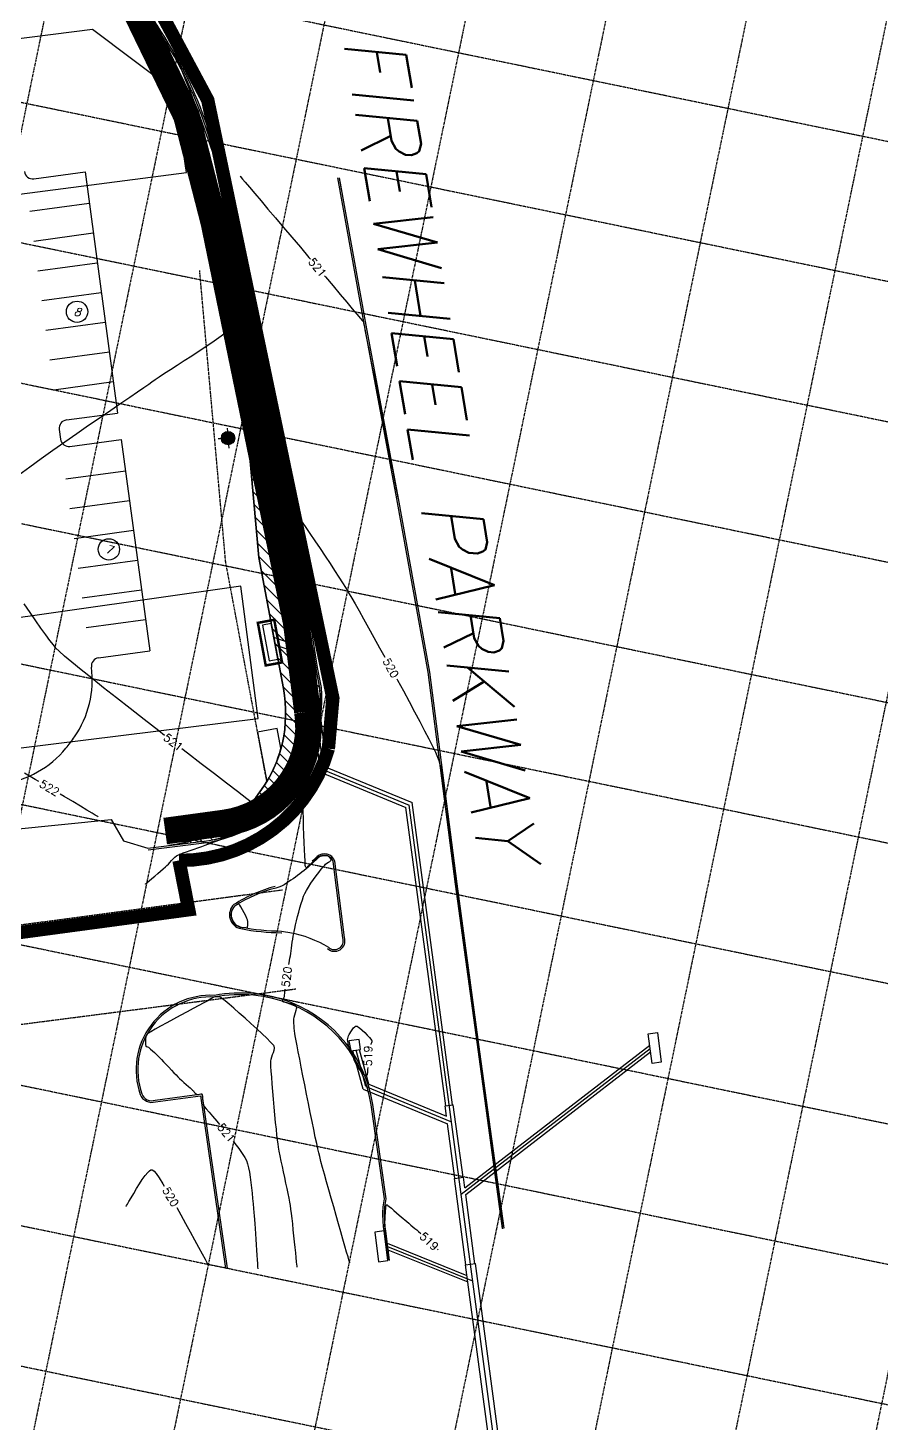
# Model space of a CAD drawing. Header units: inches. Extents: x 3071 to 5995, y 4947 to 7102.
# Drawn here: x 5223.6 to 5479.6, y 6118 to 6536.5 of the extents above; entities that cross this region are included whole.
import ezdxf

# ---------------------------------------------------------------- set-up
doc = ezdxf.new("R2010")
doc.units = ezdxf.units.IN
doc.header["$MEASUREMENT"] = 0
doc.linetypes.add('HIDDEN', pattern=[0.375, 0.25, -0.125])
for name, color, linetype in [('BOC', 4, 'Continuous'), ('EC', 3, 'Continuous'), ('EX-BOC', 41, 'Continuous'), ('EX-GUT', 41, 'Continuous'), ('EX-STORM', 150, 'Continuous'), ('EX-UTIL-STM', 150, 'Continuous'), ('FIRELANE', 5, 'HIDDEN'), ('FUTURE-DEVEL.', 78, 'Continuous'), ('FWPWY-RT-DECEL', 4, 'Continuous'), ('GRID', 254, 'HIDDEN'), ('hatch-ol', 7, 'Continuous'), ('I-P', 3, 'Continuous'), ('LIMITS OF DISTURBANCE', 1, 'HIDDEN'), ('LS-WALKS', 7, 'Continuous'), ('PROP-FH', 7, 'Continuous'), ('PSTM', 3, 'Continuous'), ('PSTM-INLET', 3, 'Continuous'), ('SILT FENCE', 200, 'Continuous'), ('TXDOT-HAT', 253, 'Continuous')]:
    doc.layers.add(name, color=color, linetype=linetype)
doc.styles.add('L100', font='SIMPLEX.shx', dxfattribs={"oblique": 15, "height": 6})
doc.styles.add('L60', font='SIMPLEX.shx', dxfattribs={"height": 2.4})

msp = doc.modelspace()

# ---------------------------------------------------------------- hatches: boundary and pattern name
at = {"layer": 'PROP-FH'}
h = msp.add_hatch(color=7, dxfattribs=at)
edge = h.paths.add_edge_path()
edge.add_arc((5283.665759094797, 6413.417873784781), 2, 0, 360)
at = {"layer": 'TXDOT-HAT', "linetype": 'Continuous'}
h = msp.add_hatch(dxfattribs=at)
h.set_pattern_fill('ANSI31', color=256, scale=20, angle=90, style=0)
h.set_pattern_definition([(135, (-104.5995959710199, 23.34430135752336), (-1.767766952966369, -1.767766952966369), [])])
edge = h.paths.add_edge_path()
edge.add_line((5283.953766938111, 6477.657445662357), (5292.888735718091, 6377.589040101423))
edge.add_line((5292.888735718091, 6377.589040101423), (5300.264608912243, 6338.274965082114))
edge.add_arc((5260.950533892932, 6330.899091887963), 40.00000000000234, -82.9837212298957, 10.625968303808918, ccw=False)
edge.add_line((5265.836587446753, 6291.198632436347), (5277.194613708036, 6292.595433995264))
edge.add_arc((5272.870660571035, 6327.755455810162), 35.42490232527215, 277.0109889699806, 311.2174912640371)
edge.add_arc((5266.9661281957, 6334.495995718785), 44.38583870665119, 311.2174912640374, 365.188943386759)
edge.add_line((5311.170067957722, 6338.510268655246), (5310.042009637595, 6344.528299114085))
edge.add_line((5310.042009637595, 6344.528299114085), (5308.268043927566, 6355.269882442515))
edge.add_line((5308.268043927566, 6355.269882442515), (5302.938561976541, 6383.676506000354))
edge.add_line((5302.938561976541, 6383.676506000354), (5291.682826592291, 6440.193737963308))
edge.add_line((5291.682826592291, 6440.193737963308), (5283.953766938111, 6477.657445662357))

# ---------------------------------------------------------------- linework, layer by layer
at = {"layer": 'BOC', "color": 7}
for p, q in [((5292.888735718091, 6377.589040101423), (5283.953766938111, 6477.657445662357)), ((5300.264608912243, 6338.274965082114), (5292.888735718091, 6377.589040101423))]:
    msp.add_line(p, q, dxfattribs=at)
msp.add_arc((5260.950533892935, 6330.899091887961), 40, 277.0162787701051, 10.62596830379722, dxfattribs=at)
at = {"layer": 'EC', "color": 44, "ltscale": 0.4, "flags": 128}
for points, elevation in [([(5220.922492699903, 6402.38630367945), (5224.181413951848, 6404.78632415665), (5227.610120404596, 6407.26625326702), (5231.150364803243, 6409.790430518375), (5234.743899892882, 6412.323195418527), (5238.332478418608, 6414.828887475288), (5241.857853125516, 6417.271846196472), (5245.261776758702, 6419.616411089893), (5248.486002063257, 6421.826921663362), (5251.472281784279, 6423.867717424692), (5254.162368666861, 6425.703137881698), (5256.498015456098, 6427.297522542191), (5258.420974897085, 6428.615210913985), (5259.872999734916, 6429.620542504891), (5260.795842714687, 6430.277856822725), (5261.764035824643, 6430.959992832416), (5263.058698913823, 6431.826322724931), (5264.632409788472, 6432.853752094592), (5266.437746254829, 6434.019186535722), (5268.427286119138, 6435.299531642643), (5270.553607187638, 6436.67169300968), (5272.769287266572, 6438.112576231154), (5275.026904162181, 6439.599086901389), (5277.27903568071, 6441.108130614708), (5279.478259628397, 6442.616612965433), (5281.577153811485, 6444.101439547887), (5283.528296036216, 6445.539515956395), (5285.284264108832, 6446.907747785277), (5286.797635835574, 6448.183040628857), (5288.020989022683, 6449.342300081459), (5288.75899050963, 6450.170644161421), (5289.15616048114, 6450.726355469847), (5289.340806397132, 6451.062845607954), (5289.407951002973, 6451.220341191018), (5289.454156554511, 6451.361074202226), (5289.525509287715, 6451.701259150357), (5289.581768459285, 6452.352349286989), (5289.567262945357, 6453.466562989856), (5289.416519230816, 6455.2189299633), (5289.133020130632, 6457.324305432183), (5288.73239894844, 6459.732817731074), (5288.230288987876, 6462.394595194539), (5287.642323552572, 6465.259766157148), (5286.984135946164, 6468.278458953468), (5286.271359472288, 6471.400801918066), (5285.519627434576, 6474.576923385509), (5284.744573136665, 6477.756951690366), (5283.961829882189, 6480.891015167206), (5283.187030974782, 6483.929242150594), (5282.435809718078, 6486.821760975099), (5281.723799415715, 6489.518699975289), (5281.066633371324, 6491.970187485731), (5280.479944888541, 6494.126351840994), (5279.979367271002, 6495.937321375644), (5279.580533822339, 6497.353224424249), (5279.299077846189, 6498.324189321378), (5278.965699179719, 6499.392764403942), (5278.519199172008, 6500.741666160531), (5277.974196290548, 6502.330179102919), (5277.345309002828, 6504.11758774288), (5276.647155776342, 6506.063176592183), (5275.894355078577, 6508.126230162605), (5275.101525377026, 6510.266032965917), (5274.283285139179, 6512.441869513893), (5273.454252832527, 6514.613024318304), (5272.62904692456, 6516.738781890925), (5271.822285882769, 6518.778426743525), (5271.048588174646, 6520.691243387882), (5270.322572267681, 6522.436516335764), (5269.658856629363, 6523.973530098949), (5269.072059727186, 6525.261569189205), (5268.576800028638, 6526.259918118307), (5267.998177020178, 6527.268501428224), (5267.17573377191, 6528.582697287185), (5266.1457541268, 6530.154970646355), (5264.94452192781, 6531.9377864569), (5263.608321017903, 6533.883609669983), (5262.173435240044, 6535.944905236772), (5260.676148437195, 6538.074138108428)], 521), ([(5287.346863198346, 6491.941330827743), (5287.420705307813, 6491.854012280078), (5287.619753558616, 6491.618718022118), (5288.041540089035, 6491.120265381498), (5288.819373292868, 6490.20120948192), (5290.106750043056, 6488.680238201849), (5291.703808756831, 6486.793455993658), (5293.567250055417, 6484.591959964836), (5295.653774560043, 6482.126847222873), (5297.920082891932, 6479.44921487526), (5300.322875672314, 6476.610160029486), (5302.818853522411, 6473.66077979304), (5305.364717063452, 6470.652171273412), (5307.917166916663, 6467.635431578093), (5308.370137198251, 6467.099989577081)], 521), ([(5316.967936691874, 6491.523410603029), (5316.976203818042, 6491.480469305658), (5316.997334984736, 6491.370579401393), (5317.03870091886, 6491.155293551329), (5317.106799956209, 6490.800858947422), (5317.20178873601, 6490.306919152894), (5317.29355892733, 6489.830839826433), (5317.366918014991, 6489.452348302453), (5317.451533390098, 6489.020848644253), (5317.545401903023, 6488.545185430454), (5317.630142250565, 6488.116905384995), (5317.687373129523, 6487.827555231822)], 522), ([(5312.576308420938, 6462.127551040922), (5312.868628044496, 6461.781947090338), (5315.181040561572, 6459.04739651288), (5317.326841875722, 6456.509103189691), (5319.262732608171, 6454.218164228258), (5320.945413380148, 6452.225676736071), (5322.331584812877, 6450.582737820622), (5323.377947527583, 6449.340444589399), (5324.041202145496, 6448.549894149892), (5324.278049287839, 6448.26218360959), (5324.324509027027, 6448.109442286008), (5324.348878461599, 6447.938130117273), (5324.372058761387, 6447.774192154153), (5324.406813182211, 6447.59733072028), (5324.447096369141, 6447.393611612715), (5324.485596575867, 6447.19852509235), (5324.55512532309, 6446.843653353753), (5324.744431590593, 6445.877281660853), (5325.04042257767, 6444.366252235076), (5325.430005483608, 6442.377407297844), (5325.9000875077, 6439.977589070585), (5326.437575849238, 6437.233639774722), (5327.029377707509, 6434.212401631679), (5327.662400281806, 6430.980716862885), (5328.323550771419, 6427.605427689761), (5328.999736375639, 6424.153376333734), (5329.677864293757, 6420.691405016229), (5330.344841725064, 6417.28635595867), (5330.987575868849, 6414.005071382482), (5331.592973924405, 6410.914393509091), (5332.14794309102, 6408.081164559919), (5332.639390567987, 6405.572226756394), (5333.054223554595, 6403.454422319941), (5333.379349250137, 6401.794593471985), (5333.601674853902, 6400.659582433947), (5333.70810756518, 6400.116231427258), (5333.852826001965, 6399.377489537541), (5334.023289501454, 6398.507373076402), (5334.202148902772, 6397.594415136924), (5334.372055045038, 6396.727148812191), (5334.515658767376, 6395.994107195287), (5334.615610908909, 6395.483823379295), (5334.654562308759, 6395.284830457298), (5334.673242773752, 6395.186579452396), (5334.689552895873, 6395.100428420509)], 521), ([(5301.872490458962, 6255.507190284911), (5301.965910293939, 6255.987639825587), (5302.109946390637, 6256.731385089774), (5302.246132409574, 6257.457825303223), (5302.368343017997, 6258.155544631309), (5302.468984238229, 6258.8116438363), (5302.573672636932, 6259.57213695768), (5302.683655775765, 6260.409145473945), (5302.800181216386, 6261.294790863592), (5302.924496520457, 6262.201194605123), (5303.057849249637, 6263.10047817703), (5303.201486965584, 6263.964763057814), (5303.356657229959, 6264.766170725972), (5303.502202648508, 6265.443150486326), (5303.699627405287, 6266.337939178363), (5303.942155835582, 6267.405968128745), (5304.223012274674, 6268.602668664143), (5304.535421057848, 6269.883472111222), (5304.872606520385, 6271.203809796647), (5305.227792997572, 6272.519113047087), (5305.594204824688, 6273.784813189206), (5305.965066337019, 6274.956341549671), (5306.333601869849, 6275.989129455149), (5306.69303575846, 6276.838608232307), (5307.170916444154, 6277.736156797524), (5307.799201067513, 6278.761279946862), (5308.533514366215, 6279.864488223066), (5309.329481077939, 6280.996292168891), (5310.142725940364, 6282.107202327082), (5310.928873691169, 6283.147729240389), (5311.643549068032, 6284.068383451562), (5312.242376808634, 6284.81967550335), (5312.680981650651, 6285.352115938501), (5312.914988331762, 6285.616215299766), (5313.297511411392, 6285.914838153609), (5313.76610900627, 6286.210908174357), (5314.17919249952, 6286.455470090109), (5314.395173274263, 6286.599568628971), (5314.496186308651, 6286.725536520254), (5314.58296910708, 6286.873489180773), (5314.612070051902, 6287.008693796339), (5314.468858802171, 6287.222145209129), (5314.159061124856, 6287.581540962639), (5313.830427455076, 6287.929262553391), (5313.630708227955, 6288.107691477902), (5313.495423543899, 6288.139379700427), (5313.338214234125, 6288.139562352772), (5313.187999969222, 6288.130888773022), (5312.95496751542, 6288.124394713021), (5312.494954652069, 6288.102979924868), (5311.919849792167, 6288.053752046759), (5311.341541348706, 6287.963818716888), (5310.871917734682, 6287.820287573448), (5310.479122491508, 6287.545725855874), (5309.898657322865, 6287.038645383754), (5309.217435080836, 6286.399751383365), (5308.522368617506, 6285.729749080983), (5307.900370784959, 6285.129343702887), (5307.513787369687, 6284.766803097953), (5307.317811189479, 6284.597441757182), (5307.242333459804, 6284.545449353786), (5307.223232420555, 6284.540144624656), (5307.193714436075, 6284.549827455124), (5307.133817408581, 6284.596243258386), (5307.045198911042, 6284.71792556744), (5306.938794527976, 6284.933757802656), (5306.844956925528, 6285.196273016809), (5306.818162912078, 6285.585973697937), (5306.769839124693, 6286.58123305336), (5306.704022480175, 6288.073287790816), (5306.624749895322, 6289.953374618043), (5306.536058286933, 6292.112730242781), (5306.441984571806, 6294.442591372768), (5306.346565666739, 6296.834194715743), (5306.253838488536, 6299.178776979445), (5306.16783995399, 6301.36757487161), (5306.092606979903, 6303.291825099978), (5306.032176483074, 6304.842764372289), (5305.9905853803, 6305.91162939628), (5305.971870588382, 6306.38965687969), (5305.95590478652, 6306.78452545191), (5305.939224871146, 6307.199261316841), (5305.922395296637, 6307.620623099348), (5305.905980517371, 6308.035369424294), (5305.890544987723, 6308.430258916542), (5305.860833624292, 6308.800327424691), (5305.804369880537, 6309.333749786303), (5305.738535519025, 6309.980809723233), (5305.680712302321, 6310.691790957335), (5305.648281992992, 6311.416977210465), (5305.658626353603, 6312.106652204478), (5305.729127146721, 6312.71109966123), (5305.904431200019, 6313.25774902789), (5306.23850288933, 6314.019114776764), (5306.691785012643, 6314.949600437139), (5307.224720367949, 6316.003609538308), (5307.797751753235, 6317.135545609561), (5308.371321966491, 6318.299812180184), (5308.905873805707, 6319.450812779469), (5309.36185006887, 6320.542950936704), (5309.699693553971, 6321.530630181182), (5309.921846619424, 6322.390485012013), (5310.149886920909, 6323.43714346912), (5310.378092186637, 6324.630044321439), (5310.600740144821, 6325.928626337908), (5310.812108523673, 6327.292328287466), (5311.006475051406, 6328.680588939051), (5311.178117456231, 6330.052847061597), (5311.321313466362, 6331.368541424046), (5311.43034081001, 6332.587110795334), (5311.499477215387, 6333.667993944399), (5311.523000410706, 6334.570629640179), (5311.494090668044, 6335.48441098308), (5311.415973585902, 6336.455971181266), (5311.297637632036, 6337.470606632939), (5311.1480712742, 6338.513613736305), (5310.97626298015, 6339.570288889568), (5310.791201217644, 6340.625928490933), (5310.601874454435, 6341.665828938603), (5310.417271158282, 6342.675286630782), (5310.246379796939, 6343.639597965677), (5310.098188838161, 6344.544059341491), (5309.927196436981, 6345.631530319448), (5309.721127548489, 6346.90728368445), (5309.494195973342, 6348.290114068779), (5309.260615512197, 6349.698816104723), (5309.034599965707, 6351.052184424561), (5308.830363134532, 6352.269013660579), (5308.662118819325, 6353.268098445057), (5308.544080820743, 6353.96823341028), (5308.490462939442, 6354.288213188532), (5308.451989455549, 6354.530195284014), (5308.41219809169, 6354.784877574124), (5308.372010728108, 6355.039491734166), (5308.332349245048, 6355.281269439442), (5308.273044338922, 6355.613436183959), (5308.128566748291, 6356.416206575139), (5307.912987934577, 6357.612312036795), (5307.640379359208, 6359.124483992742), (5307.324812483605, 6360.8754538668), (5306.98035876919, 6362.787953082778), (5306.621089677389, 6364.784713064496), (5306.261076669625, 6366.788465235768), (5305.91439120732, 6368.721941020411), (5305.5951047519, 6370.507871842237), (5305.317288764786, 6372.068989125066), (5305.095014707403, 6373.328024292709), (5304.942354041174, 6374.207708768985), (5304.776133254377, 6375.202478829284), (5304.605209024613, 6376.256530681162), (5304.430813452618, 6377.352906231391), (5304.25417863912, 6378.474647386742), (5304.076536684854, 6379.604796053985), (5303.899119690551, 6380.726394139893), (5303.723159756943, 6381.822483551235), (5303.549888984763, 6382.876106194783), (5303.380539474743, 6383.870303977306), (5303.186871560463, 6384.843936525062), (5302.924016432006, 6385.996242374153), (5302.618355928463, 6387.263181999843), (5302.296271888932, 6388.580715877402), (5301.984146152506, 6389.884804482093), (5301.708360558278, 6391.111408289182), (5301.495296945345, 6392.196487773935), (5301.371337152799, 6393.076003411616), (5301.354052665312, 6393.588575391248), (5301.397718883121, 6393.840046786196), (5301.456961983983, 6393.936696501871), (5301.496256385248, 6393.962185046827), (5301.529336923232, 6393.962756698991), (5301.633238121041, 6393.902663305614), (5301.878928671408, 6393.666478715905), (5302.361582736055, 6393.098681815242), (5303.187045292845, 6392.02479825903), (5304.224245760002, 6390.601129460571), (5305.43558787961, 6388.886402458395), (5306.783475393749, 6386.939344291026), (5308.230312044502, 6384.818681996989), (5309.738501573953, 6382.583142614812), (5311.270447724184, 6380.291453183021), (5312.788554237276, 6378.00234074014), (5314.255224855313, 6375.774532324698), (5315.632863320376, 6373.66675497522), (5316.883873374548, 6371.737735730231), (5317.970658759912, 6370.04620162826), (5318.85562321855, 6368.65087970783), (5319.501170492545, 6367.610497007468), (5320.025185978531, 6366.727155543373), (5320.797171894656, 6365.393420925146), (5321.790309646916, 6363.656099446288), (5322.977780641308, 6361.5619974003), (5324.332766283825, 6359.157921080684), (5325.828447980462, 6356.490676780938), (5327.438007137216, 6353.607070794566), (5329.134625160083, 6350.553909415066), (5330.706655316763, 6347.712116731848)], 520), ([(5264.655062868281, 6324.217838985996), (5262.886423891543, 6325.588780387664), (5258.55553830365, 6328.956878709198), (5254.30641824776, 6332.274614471196), (5250.212413955737, 6335.487089011871), (5246.346875659447, 6338.539403669431), (5242.783153590754, 6341.376659782086), (5239.594597981525, 6343.943958688048), (5236.854559063622, 6346.186401725525), (5234.636387068913, 6348.049090232727), (5233.013432229262, 6349.477125547866), (5232.059044776533, 6350.415609009151), (5231.266058460425, 6351.372906418118), (5230.226466144611, 6352.721088745761), (5228.974255569182, 6354.414101815129), (5227.543414474231, 6356.405891449281), (5225.967930599853, 6358.650403471265), (5224.28179168614, 6361.101583704138), (5222.518985473187, 6363.713377970951)], 521), ([(5334.294523334092, 6341.181352567603), (5334.478646485301, 6340.845155852818), (5336.255314032567, 6337.581835835821), (5337.98494747592, 6334.382991893202), (5339.640728221357, 6331.295430318462), (5341.195837674873, 6328.3659574051), (5342.623457242463, 6325.64137944662), (5343.896768330122, 6323.16850273652), (5344.988952343846, 6320.994133568302), (5345.873190689629, 6319.165078235467), (5346.522664773468, 6317.728143031516), (5346.910556001358, 6316.73013424995), (5347.225327017428, 6315.575847372976), (5347.554323718029, 6314.032662702238), (5347.894224341778, 6312.152715426837), (5348.241707127295, 6309.98814073587), (5348.593450313196, 6307.591073818438), (5348.946132138098, 6305.013649863639), (5349.296430840619, 6302.308004060571), (5349.64102465938, 6299.526271598336), (5349.976591832996, 6296.720587666033), (5350.299810600085, 6293.943087452759), (5350.607359199266, 6291.245906147614), (5350.895915869155, 6288.681178939697), (5351.162158848371, 6286.301041018109), (5351.402766375533, 6284.157627571946), (5351.614416689257, 6282.303073790311), (5351.793788028162, 6280.789514862299), (5351.937558630863, 6279.669085977012), (5352.095802025543, 6278.52467803795), (5352.300619816427, 6277.05028476597), (5352.545144165104, 6275.294729551037), (5352.822507233164, 6273.306835783116), (5353.125841182199, 6271.135426852172), (5353.448278173795, 6268.829326148171), (5353.782950369545, 6266.437357061079), (5354.122989931038, 6264.00834298086), (5354.461529019864, 6261.591107297481), (5354.791699797611, 6259.234473400908), (5355.106634425871, 6256.987264681103), (5355.399465066231, 6254.898304528034), (5355.663323880285, 6253.016416331666), (5355.89134302962, 6251.390423481964), (5356.076654675827, 6250.069149368894), (5356.212390980494, 6249.101417382421), (5356.363979066658, 6248.023500299289), (5356.547384182018, 6246.723575103718), (5356.756771382066, 6245.242000101607), (5356.986305722301, 6243.619133598851), (5357.230152258219, 6241.89533390135), (5357.482476045314, 6240.110959314997), (5357.737442139082, 6238.306368145692), (5357.98921559502, 6236.521918699332), (5358.231961468624, 6234.797969281812), (5358.459844815387, 6233.174878199031), (5358.667030690808, 6231.693003756886), (5358.847684150383, 6230.392704261274), (5358.995970249604, 6229.314338018092), (5359.132956169109, 6228.301191830624), (5359.313879428712, 6226.949245794609), (5359.532097617673, 6225.309476893961), (5359.780968325238, 6223.43286211259), (5360.053849140668, 6221.370378434409), (5360.344097653214, 6219.173002843332), (5360.64507145213, 6216.89171232327), (5360.950128126671, 6214.577483858136), (5361.25262526609, 6212.281294431843), (5361.545920459643, 6210.054121028302), (5361.823371296581, 6207.946940631426), (5362.078335366161, 6206.010730225127), (5362.304170257636, 6204.296466793319), (5362.49423356026, 6202.855127319913), (5362.641882863287, 6201.737688788821), (5362.789282488932, 6200.624497501701), (5362.978329316085, 6199.197326727494), (5363.201979769017, 6197.509293901053), (5363.453190271995, 6195.613516457222), (5363.724917249288, 6193.563111830854), (5364.010117125167, 6191.411197456792), (5364.301746323899, 6189.210890769888), (5364.592761269752, 6187.015309204988), (5364.876118386997, 6184.87757019694), (5365.144774099903, 6182.850791180594), (5365.391684832736, 6180.988089590796), (5365.609807009768, 6179.342582862396), (5365.792097055265, 6177.967388430242), (5365.931511393499, 6176.91562372918), (5366.021006448736, 6176.240406194062)], 520), ([(5258.877869374302, 6279.649803452775), (5258.949527694111, 6279.711217292763), (5259.122078141757, 6279.858550284872), (5259.447010296483, 6280.135039020312), (5259.984113435116, 6280.591103303261), (5260.780542421616, 6281.267024051688), (5261.661642303117, 6282.01563609273), (5262.569262772823, 6282.788822484252), (5263.445253523938, 6283.538466284121), (5264.231464249667, 6284.216450550205), (5264.869744643213, 6284.77465834037), (5265.301944397781, 6285.164972712482), (5265.76461426178, 6285.637590015325), (5266.226666930215, 6286.161864264664), (5266.693159015407, 6286.703908042407), (5267.169147129674, 6287.229833930461), (5267.659687885333, 6287.705754510735), (5268.169837894706, 6288.097782365137), (5268.618739036659, 6288.334392509707), (5269.307282436549, 6288.629464443879), (5270.187180368015, 6288.970674652115), (5271.2101451047, 6289.345699618893), (5272.327888920248, 6289.742215828682), (5273.492124088301, 6290.147899765951), (5274.654562882501, 6290.55042791517), (5275.76691757649, 6290.937476760811), (5276.780900443912, 6291.296722787345), (5277.64822375841, 6291.615842479241), (5278.534488301967, 6291.945806406333), (5279.456998144204, 6292.280816018386), (5280.404319699966, 6292.621710348456), (5281.365019384102, 6292.969328429602), (5282.327663611455, 6293.32450929488), (5283.280818796871, 6293.688091977348), (5284.213051355197, 6294.060915510063), (5285.112927701275, 6294.443818926081), (5285.969014249956, 6294.837641258462), (5286.820872572655, 6295.27251806795), (5287.841233345503, 6295.83130313037), (5288.96930250392, 6296.474044360923), (5290.144285983334, 6297.160789674808), (5291.305389719173, 6297.851586987227), (5292.39181964686, 6298.506484213381), (5293.342781701824, 6299.085529268469), (5294.097481819488, 6299.548770067692), (5294.59512593528, 6299.856254526251), (5294.774919984624, 6299.968030559347), (5294.803194820954, 6300.016586232072), (5294.847985336574, 6300.196475186003), (5294.93024498378, 6300.533763700031), (5294.975061196878, 6300.733001834513), (5294.965982611795, 6300.827044179568), (5294.944524157122, 6300.916787193431), (5294.555333020296, 6301.215561991709), (5293.441054864956, 6302.067859510144), (5291.675039922968, 6303.418781086942), (5289.330638426197, 6305.213428060315), (5286.481200606509, 6307.396901768472), (5283.200076695767, 6309.914303549625), (5279.560616925837, 6312.710734741982), (5275.636171528586, 6315.731296683755), (5271.500090735875, 6318.921090713153), (5269.805218261251, 6320.231244016303)], 521), ([(5226.935097800671, 6310.373552624041), (5225.786343325617, 6311.048344048495), (5222.648214056393, 6312.88196849443)], 522), ([(5244.730773404306, 6299.852658850958), (5244.634775466418, 6299.906795657097), (5244.381731328609, 6300.052235182859), (5243.855520011827, 6300.359515724338), (5242.896898910044, 6300.924960898486), (5241.321430425312, 6301.859299050492), (5239.373336060172, 6303.016944944937), (5237.102412023116, 6304.366285824526), (5234.558454522638, 6305.875708931969), (5233.298420357016, 6306.621518602168)], 522), ([(5304.401439978075, 6164.760850688855), (5304.390610840847, 6164.860462065269), (5304.36493675329, 6165.102686305367), (5304.316895325695, 6165.567301426286), (5304.236476064761, 6166.358412060238), (5304.112708083078, 6167.58577458231), (5303.967074268054, 6169.029692135318), (5303.803818257191, 6170.638290074281), (5303.627183687994, 6172.359693754208), (5303.441414197969, 6174.142028530112), (5303.250753424622, 6175.933419757008), (5303.059445005454, 6177.681992789909), (5302.871732577974, 6179.335872983827), (5302.691859779686, 6180.843185693778), (5302.524070248092, 6182.152056274773), (5302.372607620701, 6183.210610081826), (5302.198622146389, 6184.237592238661), (5301.967447692477, 6185.462434955252), (5301.689603324128, 6186.849294215989), (5301.375608106513, 6188.362326005261), (5301.035981104797, 6189.965686307459), (5300.681241384147, 6191.623531106969), (5300.32190800973, 6193.300016388184), (5299.968500046713, 6194.959298135492), (5299.631536560261, 6196.56553233328), (5299.321536615543, 6198.08287496594), (5299.049019277725, 6199.47548201786), (5298.824503611975, 6200.707509473432), (5298.658508683458, 6201.743113317042), (5298.518445053169, 6202.825722542929), (5298.349987725389, 6204.306204540408), (5298.159601331252, 6206.111563450965), (5297.953750501892, 6208.168803416086), (5297.738899868445, 6210.404928577258), (5297.521514062044, 6212.746943075967), (5297.308057713826, 6215.121851053699), (5297.104995454922, 6217.456656651941), (5296.918791916468, 6219.678364012177), (5296.755911729598, 6221.713977275896), (5296.622819525448, 6223.490500584583), (5296.52597993515, 6224.934938079724), (5296.471857589841, 6225.974293902805), (5296.466917120652, 6226.535572195313), (5296.576064930112, 6227.157013773581), (5296.782794982581, 6227.816013441481), (5297.036869289704, 6228.492029044963), (5297.288049863128, 6229.16451842997), (5297.486098714497, 6229.81293944245), (5297.572523027539, 6230.300542696693), (5297.578452683537, 6230.641181732762), (5297.548335048559, 6230.853874410412), (5297.521849297656, 6230.95540773362), (5297.495154908562, 6231.017607189567), (5297.382029197491, 6231.190986574935), (5297.072522773349, 6231.565335631125), (5296.425522736192, 6232.254910956361), (5295.297326101231, 6233.373922389041), (5293.888268059838, 6234.714982529816), (5292.277719234303, 6236.209997999104), (5290.545050246916, 6237.790875417319), (5288.769631719964, 6239.389521404879), (5287.030834275743, 6240.9378425822), (5285.408028536538, 6242.367745569697), (5283.98058512464, 6243.611136987787), (5282.827874662341, 6244.599923456889), (5282.029267771929, 6245.266011597418), (5281.664135075694, 6245.541308029788), (5281.313098713623, 6245.674097382946), (5280.913425527731, 6245.771694733046), (5280.494147313122, 6245.829125739792), (5280.084295864893, 6245.841416062885), (5279.712902978144, 6245.803591362029), (5279.336396573522, 6245.675039172846), (5278.909508826482, 6245.448345648821), (5278.458727914336, 6245.168334376449), (5278.010542014397, 6244.879828942223), (5277.591439303976, 6244.627652932637), (5277.159854159504, 6244.397362223796), (5276.230236450445, 6243.905774387753), (5274.893679236541, 6243.199042665882), (5273.241275577528, 6242.32332029956), (5271.364118533145, 6241.324760530159), (5269.353301163133, 6240.249516599053), (5267.299916527229, 6239.143741747618), (5265.295057685171, 6238.053589217229), (5263.4298176967, 6237.025212249258), (5261.795289621556, 6236.104764085083), (5260.482566519475, 6235.338397966076), (5259.582741450197, 6234.772267133611), (5259.18690747346, 6234.452524829064), (5258.995027539648, 6233.940804937227), (5258.896663945823, 6233.26276206894), (5258.870149501482, 6232.526507860865), (5258.893817016122, 6231.840153949652), (5258.934321686283, 6231.399650054257), (5258.970002896987, 6231.168935528882), (5258.99371540702, 6231.075558001778), (5259.005029160332, 6231.049593564449), (5259.031227369124, 6231.014310849147), (5259.105402983829, 6230.954133880916), (5259.256839159469, 6230.882830432911), (5259.493772530526, 6230.803529285933), (5259.76056749329, 6230.687692773678), (5259.99400266093, 6230.502309612154), (5260.430494534605, 6230.130887482963), (5260.996506508302, 6229.636553266929), (5261.618501976008, 6229.082433844877), (5262.222944331711, 6228.531656097632), (5262.736296969401, 6228.047346906018), (5263.126684653271, 6227.650883316567), (5263.679012975967, 6227.067434514448), (5264.351620997469, 6226.345848208629), (5265.102847777765, 6225.53497210808), (5265.89103237684, 6224.683653921772), (5266.674513854676, 6223.840741358673), (5267.411631271258, 6223.055082127754), (5268.06072368657, 6222.375523937984), (5268.580130160598, 6221.850914498333), (5269.132454897604, 6221.325044007467), (5269.769658693634, 6220.739402155149), (5270.44936919261, 6220.127816201391), (5271.129214038455, 6219.524113406211), (5271.766820875091, 6218.962121029617), (5272.319817346443, 6218.475666331624), (5272.745831096429, 6218.098576572245), (5273.002489768977, 6217.864679011494), (5273.263156816023, 6217.584789660803), (5273.534041770707, 6217.261538322176), (5273.806184026002, 6216.9446266669), (5274.070622974883, 6216.683756366268), (5274.318398010322, 6216.528629091569), (5274.679920756723, 6216.520291781476), (5275.110831847254, 6216.625649845973), (5275.517356345319, 6216.718926259849), (5275.805719314321, 6216.674343997887), (5275.929649641518, 6216.434433300611), (5275.998669138925, 6216.025143361877), (5276.033877921722, 6215.539087951441), (5276.056376105085, 6215.068880839058), (5276.087263804195, 6214.707135794485), (5276.128846132331, 6214.339377734873), (5276.165429202456, 6213.948794211334), (5276.222701500791, 6213.567010879002), (5276.326351513563, 6213.225653393013), (5276.555240006259, 6212.921753899644), (5277.120504480776, 6212.240508500781), (5277.965029615205, 6211.240886654194), (5279.031700087638, 6209.981857817649), (5280.263400576167, 6208.52239144892), (5281.081693115027, 6207.544474262749)], 521), ([(5320.18586734119, 6166.002313604105), (5320.156981952812, 6166.10448943475), (5320.083373984618, 6166.363196811922), (5319.935211287366, 6166.880950986193), (5319.672351221316, 6167.796034380463), (5319.249867357164, 6169.263908046395), (5318.737368886278, 6171.043610773206), (5318.150207755713, 6173.083507717677), (5317.503735912526, 6175.331964036592), (5316.813305303774, 6177.737344886731), (5316.09426787651, 6180.24801542488), (5315.361975577795, 6182.81234080782), (5314.631780354679, 6185.378686192333), (5313.919034154223, 6187.895416735204), (5313.239088923482, 6190.310897593211), (5312.607296609513, 6192.573493923142), (5312.039009159369, 6194.631570881775), (5311.549578520109, 6196.433493625894), (5311.154356638789, 6197.927627312282), (5310.868695462464, 6199.062337097723), (5310.600747979014, 6200.227957846458), (5310.256217482401, 6201.808841381962), (5309.846781378797, 6203.744378299862), (5309.384117074378, 6205.973959195785), (5308.879901975317, 6208.436974665357), (5308.34581348779, 6211.072815304203), (5307.793529017971, 6213.820871707951), (5307.234725972035, 6216.620534472228), (5306.681081756156, 6219.411194192662), (5306.144273776509, 6222.132241464878), (5305.635979439268, 6224.723066884502), (5305.167876150608, 6227.123061047162), (5304.751641316704, 6229.271614548485), (5304.398952343729, 6231.108117984095), (5304.12148663786, 6232.571961949622), (5303.930921605269, 6233.602537040691), (5303.838934652132, 6234.139233852929), (5303.741110547192, 6234.83542523935), (5303.641527954138, 6235.592076834082), (5303.54829607291, 6236.375202138845), (5303.46952410345, 6237.150814655357), (5303.4133212457, 6237.884927885339), (5303.3877966996, 6238.543555330508), (5303.401059665091, 6239.092710492585), (5303.503408311666, 6239.722146176844), (5303.692578881575, 6240.435067209586), (5303.915517577861, 6241.159210217963), (5304.119170603562, 6241.822311829118), (5304.232555189747, 6242.260282325487), (5304.270870483556, 6242.510515075494), (5304.267798440064, 6242.631405722059), (5304.256404455382, 6242.676337368359), (5304.229771987198, 6242.735107353484), (5304.152697264429, 6242.849874112778), (5303.987337389615, 6243.014337137493), (5303.701369704928, 6243.217160447425), (5303.297321818182, 6243.439710330402), (5302.91754998311, 6243.621973699734), (5302.561413756196, 6243.732192961461), (5302.017647553528, 6243.849421791258), (5301.392262336758, 6243.973567609764), (5300.791269067535, 6244.104537837622), (5300.39927602062, 6244.214165381312), (5300.192701833486, 6244.299184893234), (5300.109335880343, 6244.357186246018), (5300.086502218335, 6244.386581203955), (5300.067369161058, 6244.43399612238), (5300.05691954421, 6244.546055510377), (5300.098167471213, 6244.749589339315), (5300.224086867249, 6245.065769738951), (5300.419754803298, 6245.487223604649), (5300.559796569481, 6245.878482414464), (5300.616958722803, 6246.258133580336), (5300.705702292652, 6246.978108067192), (5300.817677249132, 6247.942391236189), (5300.838710196635, 6248.126858035713)], 520), ([(5325.563185740323, 6224.65806851092), (5325.537472521835, 6224.03260090978), (5325.466070024175, 6223.080244488527), (5325.385182733221, 6222.515390561061), (5325.307742111801, 6222.240990797584), (5325.247086839187, 6222.14137668838), (5325.213842740685, 6222.119015768703), (5325.159024221996, 6222.106863204011), (5325.030043620109, 6222.122793512841), (5324.794760143474, 6222.236860454395), (5324.421328448432, 6222.528101874379), (5323.897837651608, 6223.053288353312), (5323.362261503939, 6223.676491369254), (5322.86915281764, 6224.310901611912), (5322.473064404921, 6224.869709770996), (5322.174664448896, 6225.399250016268), (5321.857883192276, 6226.089332614683), (5321.543335396051, 6226.857474967225), (5321.251635821204, 6227.621194474872), (5321.003399228724, 6228.298008538605), (5320.819240379597, 6228.805434559406), (5320.719774034811, 6229.060989938254), (5320.560400181844, 6229.355750850164), (5320.38494473587, 6229.656905215914), (5320.295667326932, 6229.804641487932), (5320.246888346392, 6229.86338583171), (5320.200323064798, 6229.922990973185), (5320.145361904045, 6230.118046748981), (5320.015349545649, 6230.60145554877), (5319.848867302691, 6231.248936240494), (5319.684496488254, 6231.936207692089), (5319.560818415418, 6232.538988771495), (5319.516414397263, 6232.93299834665), (5319.563008305568, 6233.327766211743), (5319.667703887852, 6233.745377072172), (5319.814292441134, 6234.152677331218), (5319.986565262436, 6234.516513392159), (5320.180314649459, 6234.854656234623), (5320.494771391333, 6235.360536805912), (5320.8891724679, 6235.933438697832), (5321.322754858999, 6236.472645502195), (5321.670438568796, 6236.812069056336), (5321.917982024571, 6236.979163240006), (5322.071824515254, 6237.036819354449), (5322.144411504161, 6237.047108215475), (5322.203267054971, 6237.042955418434), (5322.352834693194, 6236.994949500972), (5322.64747530609, 6236.833163035455), (5323.145349759689, 6236.476387928256), (5323.880362340955, 6235.860555077159), (5324.66782404739, 6235.129665078086), (5325.429799996125, 6234.362661423793), (5326.088355304286, 6233.638487607041), (5326.488364448312, 6233.143036063803), (5326.68819804256, 6232.846906800872), (5326.764366698602, 6232.69489355638), (5326.783464467399, 6232.634403457199), (5326.797870660039, 6232.544633611789), (5326.79583230745, 6232.355201665573), (5326.727152922421, 6232.049853952022), (5326.545300245459, 6231.613037082027), (5326.505840291316, 6231.538566996166)], 519), ([(5285.195718489041, 6202.495508135969), (5285.69819625305, 6201.859539807503), (5286.898316993419, 6200.28242764437), (5287.920775818428, 6198.858694695664), (5288.70845740617, 6197.647310419151), (5289.204246434736, 6196.707244272604), (5289.542720810616, 6195.736614141902), (5289.843505272475, 6194.552633244656), (5290.109755823756, 6193.196726387318), (5290.344628467895, 6191.710318376341), (5290.551279208334, 6190.134834018176), (5290.732864048511, 6188.511698119275), (5290.892538991866, 6186.88233548609), (5291.033460041839, 6185.288170925072), (5291.158783201869, 6183.770629242675), (5291.271664475396, 6182.371135245348), (5291.37525986586, 6181.131113739546), (5291.4727253767, 6180.091989531718), (5291.572320615378, 6179.038294935775), (5291.678609560661, 6177.761776323058), (5291.789204772937, 6176.314679586173), (5291.9017188126, 6174.74925061772), (5292.013764240037, 6173.117735310308), (5292.12295361564, 6171.472379556538), (5292.226899499799, 6169.865429249013), (5292.323214452907, 6168.349130280337), (5292.40951103535, 6166.975728543116), (5292.483401807523, 6165.797469929952), (5292.542499329813, 6164.866600333447), (5292.584416162614, 6164.235365646209)], 521), ([(5253.059933209107, 6182.913544587114), (5253.117782547151, 6182.998112815886), (5253.255985299933, 6183.214090745269), (5253.515745989346, 6183.645371323412), (5253.94936231952, 6184.393318983753), (5254.608814282359, 6185.547399658448), (5255.36916194488, 6186.868831589412), (5256.19870837803, 6188.276031480658), (5257.065756652757, 6189.687416036199), (5257.938609840005, 6191.021401960049), (5258.785571010723, 6192.19640595622), (5259.574943235856, 6193.130844728726), (5260.143676638817, 6193.650364810788), (5260.522963969543, 6193.879574838917), (5260.749512500684, 6193.94619627481), (5260.854133133154, 6193.951693418794), (5260.929506080322, 6193.936684201949), (5261.112499440254, 6193.835288895171), (5261.463348877653, 6193.513575543983), (5262.061759723316, 6192.792700695902), (5262.994129174648, 6191.475374775529), (5264.098210880154, 6189.76418239026), (5264.546439116953, 6189.030008967725)], 520), ([(5268.312244018322, 6182.600187311609), (5269.521782493972, 6180.451046816035), (5270.952017157894, 6177.873246068148), (5272.341000751012, 6175.342668440109), (5273.653239385827, 6172.932828862711), (5274.853239174845, 6170.717242266743), (5275.905506230567, 6168.769423582999), (5276.774546665499, 6167.162887742265), (5277.424866592144, 6165.971149675337), (5277.820972123005, 6165.267724313004)], 520), ([(5331.990117492007, 6166.783046821203), (5331.98352950462, 6166.836602918777), (5331.967186526845, 6166.969873477712), (5331.93583423812, 6167.226087784848), (5331.884290371221, 6167.647371168626), (5331.810683768594, 6168.247482676905), (5331.73527830943, 6168.858588844581), (5331.667071372444, 6169.40496099892), (5331.604895096783, 6169.888188745247), (5331.504394005242, 6170.659850088476), (5331.379093670374, 6171.619341416391), (5331.242519664735, 6172.666059116779), (5331.108197560876, 6173.699399577426), (5330.989652931355, 6174.618759186118), (5330.900411348722, 6175.323534330642), (5330.853998385534, 6175.713121398784), (5330.811645046343, 6176.128440893437), (5330.77097724813, 6176.565991818937), (5330.738642544257, 6177.003913792872), (5330.721288488082, 6177.420346432831), (5330.724865167462, 6177.800800725114), (5330.742088930544, 6178.348877194279), (5330.767404602327, 6178.971448586475), (5330.795257007809, 6179.575387647845), (5330.820090971986, 6180.067567124536), (5330.83635131986, 6180.354859762692), (5330.860728954097, 6180.679735694657), (5330.891920153314, 6181.019095836839), (5330.927743250596, 6181.342879514294), (5330.94597086795, 6181.666816541878), (5330.968229397386, 6182.178061761229), (5331.013223638176, 6182.736521773442), (5331.078158368098, 6183.123141670011), (5331.150025508184, 6183.330948811038), (5331.211212983506, 6183.413552944139), (5331.24623845093, 6183.434712580842), (5331.278174825028, 6183.438027719544), (5331.375324412917, 6183.406813587628), (5331.596338081084, 6183.274243440749), (5332.00943509704, 6182.962232348124), (5332.668694690632, 6182.408023415411), (5333.425252765789, 6181.740302763941), (5334.213252548416, 6181.032921012826), (5334.966837264417, 6180.359728781175), (5335.620150139699, 6179.794576688101), (5336.151030898261, 6179.351908415279), (5336.718904204651, 6178.880512703301), (5337.312331434272, 6178.388200941181), (5337.919873962519, 6177.882784517934), (5338.530093164791, 6177.372074822576), (5339.131550416487, 6176.863883244123), (5339.712807093004, 6176.366021171589), (5340.262424569741, 6175.886299993989), (5340.823855735831, 6175.382345303675), (5341.45742311109, 6174.803155381393)], 519), ([(5346.508597431756, 6170.10257239054), (5346.747069854554, 6169.880633004332)], 519)]:
    msp.add_lwpolyline(points, dxfattribs=dict(at, elevation=elevation))
at = {"layer": 'EC', "color": 44, "ltscale": 0.4, "elevation": 521, "flags": 128}
msp.add_lwpolyline([(5289.437871797376, 6266.575681856511), (5289.454201853115, 6266.597614326632), (5289.48507749619, 6266.677547280254), (5289.525819857229, 6266.874975281122), (5289.566635800753, 6267.247536517336), (5289.589288127462, 6267.813088412322), (5289.571788086753, 6268.391262650259), (5289.504886240551, 6268.876713706075), (5289.32270077481, 6269.349579344922), (5288.959687970404, 6270.10552027924), (5288.488264870184, 6271.016211727978), (5287.980848517005, 6271.953328910084), (5287.50985595372, 6272.788547044504), (5287.207951284613, 6273.297119984839), (5287.049540381734, 6273.542331649456), (5286.985012491125, 6273.625541385173), (5286.966810368242, 6273.639987046078), (5286.933783247698, 6273.647500195495), (5286.856382500391, 6273.641816800573), (5286.720233559108, 6273.594125018235), (5286.524570686111, 6273.49272594496), (5286.307192308819, 6273.380856250087), (5286.107033843378, 6273.314591052485), (5285.898299164362, 6273.244350764703), (5285.724186245, 6273.146714420794), (5285.576898184993, 6272.976881125974), (5285.343424690356, 6272.656816546705), (5285.080026901934, 6272.256219191653), (5284.842965960568, 6271.844787569486), (5284.688503007103, 6271.492220188869), (5284.594638665954, 6271.082237522905), (5284.548859814953, 6270.62882479815), (5284.550849290649, 6270.172150835742), (5284.600289929591, 6269.752384456817), (5284.697969348736, 6269.366989592559), (5284.862899282527, 6268.880391295132), (5285.078262444085, 6268.365953855229), (5285.327241546539, 6267.897041563545), (5285.593019303012, 6267.547018710771), (5285.943377131338, 6267.29278193727), (5286.401359862986, 6267.06871882217), (5286.883045331539, 6266.88443006432), (5287.304511370574, 6266.749516362564), (5287.581835813674, 6266.673578415753), (5287.910557552706, 6266.627963001157), (5288.262647813467, 6266.616112683965), (5288.573392109743, 6266.609272172111), (5288.886126634469, 6266.565673345791), (5289.211967877363, 6266.523890475923)], close=True, dxfattribs=at)
at = {"layer": 'EX-BOC', "color": 7}
for points in [[(5302.295924442797, 6307.185070033509, 0.1725279390506748), (5311.170067957722, 6338.510268655246), (5310.042009637595, 6344.528299114085), (5308.268043927566, 6355.269882442515), (5302.938561976541, 6383.676506000354), (5291.682826592291, 6440.193737963308), (5281.036328753849, 6491.798629228727, 0.1375465018983578), (5249.884461, 6552.10156, 2.478221152600962)], [(5259.639778, 6290.436517), (5277.194613708036, 6292.595433995264, 0.1311979439166329), (5296.212806276623, 6301.108355806331, 0.9996889394103508)], [(5331.556126958064, 6166.686360023515), (5330.478414648355, 6175.580127485195, -0.02292100750629212), (5330.118694017364, 6180.383205876684, -0.06670314715580435), (5330.627026124344, 6185.239797635661), (5326.614557865543, 6213.412198388468, 0.26367442237751), (5302.615043556427, 6243.516336357843, 0.1438743984068165), (5279.679266183943, 6245.733151895747, 0.5348988091723009), (5257.818723789506, 6216.712763270059, 0.4191984367948613), (5261.769239749944, 6214.852207397213), (5275.821976303185, 6216.72948967656), (5283.356376310966, 6164.388883756914)]]:
    msp.add_lwpolyline(points, format="xyb", dxfattribs=at)
msp.add_lwpolyline([(5317.016878207086, 6491.534963670248), (5325.023704773954, 6447.26232955222), (5334.656062369516, 6395.28559947156), (5344.068308913123, 6343.244745689994), (5352.314791139239, 6279.700434989649), (5359.142959973415, 6229.356617646497), (5366.420369771628, 6176.389856155826)], dxfattribs=at)
at = {"layer": 'EX-BOC', "color": 7, "elevation": 522.84}
msp.add_lwpolyline([(5217.03, 6275.83), (5218.782, 6295.982), (5248.634, 6299.008), (5252.359, 6292.634), (5259.64, 6290.436)], dxfattribs=at)
at = {"layer": 'EX-BOC', "color": 7}
msp.add_lwpolyline([(5299.720988680773, 6265.543479485768, 0.005146342148217654), (5302.179391812258, 6265.092661373524, -0.09594627739307439), (5313.787272067325, 6260.691882591626, 0.7882548331394312), (5318.08818285408, 6263.469066979409), (5315.202213910884, 6286.396949695923, 0.5433639512477529), (5310.725992400893, 6287.520768231552, -0.06019329077288105), (5300.458607048599, 6279.461979535174, -0.07957052893281252), (5297.954976537599, 6278.443333418562, 0.07834531384276583), (5285.758951623664, 6273.111985937448, 0.6089205794532837), (5287.632481537814, 6266.756903963305, 0.04511073628430843)], format="xyb", close=True, dxfattribs=at)
at = {"layer": 'EX-GUT', "color": 7}
for points in [[(5302.703516347535, 6306.895468860873, 0.1726854417033256), (5311.667012782713, 6338.573024628382), (5310.534446534646, 6344.615104240675), (5308.760474227323, 6355.356727516541), (5303.429475028636, 6383.771438142422), (5292.172860926392, 6440.293082318976), (5281.526016074426, 6491.899655601851, 0.1375465018983582), (5250.250234314228, 6552.442455706337, 0.1375465018983582)], [(5259.700808867804, 6289.940255745039), (5277.264946745345, 6292.100316733456, 0.1312565951002124), (5296.527893787625, 6300.720129248235, 0.1312565951002124)], [(5313.459944675675, 6260.306301897733, -0.0002019628340632781), (5313.482059260887, 6260.292690499859, 0.7740884384467273), (5318.577903271905, 6263.582078429685), (5315.692173304934, 6286.508062574536, 0.5496348723577861), (5310.378449648042, 6287.880336930582, -0.009288163785685232), (5308.936987588719, 6286.490164958946, -0.009288163785685232)], [(5297.850641899124, 6278.932409015923, -0.0004853525108770435), (5297.835424579323, 6278.928882583009, 0.07866343479872097), (5285.449745817847, 6273.507743019728, 0.6130051508949679), (5287.537952126084, 6266.265921081406, 0.04494264969870557), (5299.67044465965, 6265.043969905601, 0.0002888760676757783), (5299.80876901302, 6265.017266277704)], [(5332.052495982942, 6166.746508100308), (5330.974783673233, 6175.640275561988, -0.02292100750629283), (5330.618484937185, 6180.397663970073, -0.0680408485974395), (5331.135648640955, 6185.214684710528), (5327.109001874073, 6213.486635811397, 0.2637014794331816), (5302.801497740392, 6243.98027044506, 0.1434932727550147), (5279.645808561267, 6246.235797401803, 0.5340051369358297), (5257.346807401687, 6216.547551518338, 0.4144587672744483), (5261.888316635606, 6214.363672950536), (5275.397597395844, 6216.168355852107), (5282.861477527144, 6164.31764336267)]]:
    msp.add_lwpolyline(points, format="xyb", dxfattribs=at)
msp.add_lwpolyline([(5316.52485986307, 6491.445980811497), (5324.531878763882, 6447.172283209668), (5334.164236797044, 6395.195550767695), (5343.574071864812, 6343.168030175068), (5351.819134232142, 6279.634660376002), (5358.64755462516, 6229.288988299508), (5365.925023387938, 6176.321797650365)], dxfattribs=at)
at = {"layer": 'EX-STORM', "color": 5}
for p, q in [((5311.416086370462, 6313.211521499442), (5307.754498652719, 6344.176055706876)), ((5312.340172265264, 6313.91241596575), (5308.747579481671, 6344.293488526683)), ((5313.264258160068, 6314.613310432061), (5309.740660310623, 6344.410921346491)), ((5311.416086370462, 6313.211521499442), (5337.04737955508, 6302.65477014822)), ((5312.340172265264, 6313.91241596575), (5337.962055740546, 6303.359540188072)), ((5312.340172265264, 6313.91241596575), (5337.962055740547, 6303.359540188071)), ((5313.264258160068, 6314.613310432061), (5338.876731926012, 6304.064310227925)), ((5377.187125601117, 6009.956516486379), (5337.962055740547, 6303.359540188071)), ((5350.994523048039, 6213.423386746427), (5338.876731926012, 6304.064310227925)), ((5349.012160011501, 6213.158364499497), (5337.04737955508, 6302.65477014822)), ((5324.207674580784, 6218.150809098998), (5321.090964440758, 6229.652077157075)), ((5325.044013671812, 6218.887843809292), (5322.090418236578, 6229.787186805448)), ((5325.880352762839, 6219.624878519587), (5323.089872032396, 6229.922296453821)), ((5353.573191195906, 6186.588445520793), (5410.28197926788, 6230.28331313025)), ((5354.696986618517, 6188.55895742927), (5410.154242544716, 6231.289503047764)), ((5354.964755283328, 6186.55605122191), (5410.409715991044, 6229.277123212735)), ((5325.880352762839, 6219.624878519587), (5349.178277917646, 6210.029170605551)), ((5324.207674580784, 6218.150809098998), (5349.484299248859, 6207.740134939997)), ((5325.044013671812, 6218.887843809292), (5350.665897147093, 6208.334968031618)), ((5348.764364631934, 6213.125236718633), (5351.242318427609, 6213.456514527294)), ((5349.178277917646, 6210.029170605551), (5348.764364631934, 6213.125236718633)), ((5354.149612476421, 6191.709992016469), (5351.242318427609, 6213.456514527294)), ((5351.671658680746, 6191.378714207809), (5349.484299248859, 6207.740134939997)), ((5351.547760990965, 6191.362150317376), (5354.273510166204, 6191.726555906903)), ((5355.0182273145, 6165.403106353909), (5351.547760990965, 6191.362150317376)), ((5354.696986618517, 6188.55895742927), (5354.273510166204, 6191.726555906903)), ((5357.743976489742, 6165.767511943434), (5354.964755283328, 6186.55605122191)), ((5330.897053040329, 6172.125334888685), (5355.310661582756, 6162.272384712172)), ((5331.01727080321, 6171.133243754355), (5357.043657519442, 6160.629401557326)), ((5331.13748856609, 6170.141152620025), (5355.577343154053, 6160.277609950454)), ((5354.894329624717, 6165.386542463476), (5357.867874179523, 6165.784075833868)), ((5369.905189690783, 6053.105500073959), (5354.894329624717, 6165.386542463476)), ((5372.878734245588, 6053.503033444348), (5357.867874179523, 6165.784075833868))]:
    msp.add_line(p, q, dxfattribs=at)
msp.add_lwpolyline([(5412.537356461817, 6235.077822903071), (5413.615068771525, 6226.184055441391), (5410.845538947567, 6225.844119344999), (5409.718419588194, 6234.7225069155), (5412.537356461817, 6235.077822903071)], dxfattribs=at)
at = {"layer": 'EX-UTIL-STM', "color": 5}
for points in [[(5310.042009637595, 6344.528299114085), (5307.453149325748, 6344.058677939282), (5305.653545440312, 6354.813935828871), (5308.268043927566, 6355.269882442515)], [(5330.478414648355, 6175.580127485195), (5327.659477774732, 6175.224811497624), (5328.786597134105, 6166.346423927122), (5331.556126958064, 6166.686360023515)]]:
    msp.add_lwpolyline(points, dxfattribs=at)
msp.add_lwpolyline([(5320.525890883681, 6229.575688543693), (5323.444202126052, 6229.970196031132), (5323.016024398637, 6233.043356675105), (5319.917958734884, 6232.625250199837)], close=True, dxfattribs=at)
at = {"layer": 'FIRELANE', "color": 7}
for p, q in [((5300.011113013546, 6277.837074180696), (5027.421877916477, 6241.396326200287)), ((5303.986261839858, 6248.101603916907), (4961.093626940005, 6203.886837504158))]:
    msp.add_line(p, q, dxfattribs=at)
at = {"layer": 'FUTURE-DEVEL.', "color": 7}
for p, q in [((5225.413328690575, 6491.201428188771), (5240.76280980694, 6493.275847994545)), ((5240.773215994997, 6493.277254348444), (5250.539582696803, 6420.933504157344)), ((5224.197291360144, 6481.450722262065), (5242.03512956658, 6483.861433385594)), ((5225.402646921908, 6472.531803158849), (5243.240485128344, 6474.942514282377)), ((5226.608002483672, 6463.612884055632), (5244.445840690108, 6466.023595179161)), ((5227.813358045436, 6454.693964952416), (5245.651196251872, 6457.104676075945)), ((5229.0187136072, 6445.775045849199), (5246.856551813636, 6448.185756972728)), ((5230.224069168964, 6436.856126745983), (5248.0619073754, 6439.266837869512)), ((5231.429424730728, 6427.937207642766), (5249.267262937164, 6430.347918766295)), ((5235.179222019037, 6418.857614023194), (5250.539582696803, 6420.933504157344)), ((5233.036565479745, 6416.045315505144), (5233.438350666999, 6413.07234247074)), ((5236.25064918505, 6410.929685931448), (5251.611009862816, 6413.005576065597)), ((5251.611009862813, 6413.005576065595), (5260.19390214857, 6349.583702125366)), ((5235.056370977416, 6401.181920661493), (5252.894209183852, 6403.592631785022)), ((5236.26172653918, 6392.263001558276), (5254.099564745616, 6394.673712681805)), ((5237.467082100944, 6383.34408245506), (5255.30492030738, 6385.754793578589)), ((5238.672437662708, 6374.425163351843), (5256.510275869144, 6376.835874475372)), ((5239.877793224472, 6365.506244248627), (5257.715631430908, 6367.916955372156)), ((5241.083148786236, 6356.58732514541), (5258.920986992672, 6358.998036268939)), ((5244.832570836992, 6347.507680814012), (5260.193306752311, 6349.583621659988))]:
    msp.add_line(p, q, dxfattribs=at)
for centre in [(5238.382619891691, 6451.297704360479), (5247.913094047142, 6380.016582062202)]:
    msp.add_circle(centre, 3.2, dxfattribs=at)
for centre, radius, start, end in [((5225.078507701196, 6493.678905717443), 2.5, 187.6966587819416, 277.6966587819674), ((5235.514043008417, 6416.380136494523), 2.5, 97.69665878196739, 187.6966587819416), ((5235.915828195671, 6413.40716346012), 2.5, 187.6966587819416, 277.6966587819674), ((5212.939548208106, 6340.833049998091), 30, 325.4062136263064, 7.420082671528764), ((5245.167391826371, 6345.030203285341), 2.5, 97.69665878196739, 187.4200826715287), ((5196.475589301166, 6352.188139478611), 50.00000000000285, 320.4863717498731, 325.4062136263064), ((5211.905054608609, 6339.462904693884), 30, 277.9709353698512, 320.4863717498731)]:
    msp.add_arc(centre, radius, start, end, dxfattribs=at)
at = {"layer": 'FWPWY-RT-DECEL', "color": 7, "linetype": 'HIDDEN'}
for p, q in [((5282.971263550529, 6376.219201583781), (5275.158492683711, 6463.719398048638)), ((5295.314771700834, 6310.427180402168), (5282.971263550529, 6376.219201583781))]:
    msp.add_line(p, q, dxfattribs=at)
at = {"layer": 'GRID', "color": 253, "linetype": 'HIDDEN'}
for p, q in [((3415.248701518271, 6929.276568589465), (5919.869976655297, 6411.899995803472)), ((3405.443915856352, 6889.319451714467), (5910.065190993379, 6371.942878928474)), ((3397.09913242432, 6848.922334373547), (5901.720407561346, 6331.545761587555)), ((3388.754348992288, 6808.525217032628), (5893.375624129314, 6291.148644246635)), ((3380.409565560256, 6768.128099691708), (5885.030840697282, 6250.751526905715)), ((3372.064782128224, 6727.730982350788), (5876.68605726525, 6210.354409564796)), ((3363.719998696191, 6687.333865009868), (5868.341273833218, 6169.957292223875)), ((5256.693329925871, 6675.3926666367), (4964.589053875479, 5261.315140059294)), ((5297.090447266791, 6667.047883204668), (5004.986171216398, 5252.970356627263)), ((5337.487564607711, 6658.703099772636), (5045.383288557318, 5244.625573195231)), ((5377.884681948631, 6650.358316340604), (5085.780405898238, 5236.280789763198)), ((3355.375215264159, 6646.936747668948), (5859.996490401186, 6129.560174882956)), ((5418.281799289551, 6642.013532908572), (5126.177523239157, 5227.936006331166)), ((5458.67891663047, 6633.668749476539), (5166.574640580078, 5219.591222899134)), ((5499.07603397139, 6625.323966044507), (5206.971757920997, 5211.246439467101)), ((5539.47315131231, 6616.979182612475), (5247.368875261917, 5202.90165603507)), ((5579.870268653229, 6608.634399180442), (5287.765992602837, 5194.556872603038)), ((3347.030431832127, 6606.539630328029), (5851.651706969154, 6089.163057542036)), ((3338.685648400095, 6566.142512987109), (5843.306923537122, 6048.765940201116)), ((3330.340864968063, 6525.745395646189), (5834.96214010509, 6008.368822860197))]:
    msp.add_line(p, q, dxfattribs=at)
at = {"layer": 'hatch-ol', "linetype": 'Continuous'}
msp.add_lwpolyline([(4786.221451218638, 6209.437969193388), (5057.905224566444, 6244.651582049442), (5149.557827097818, 6257.939992305168), (5146.617596690603, 6276.527679635903), (5146.306991309009, 6278.690085107253), (5020.500999600127, 6261.891779228508), (5013.132475348877, 6294.682933337752), (5292.732850735021, 6329.278115157484), (5287.472774329743, 6368.972878185154), (5005.686076417186, 6328.883361198275), (4978.209591174025, 6455.097560616812), (5271.164799179423, 6493.092174815618), (5267.636657838895, 6517.488609746622), (5243.040089312088, 6535.973636929193), (4968.261460200612, 6501.089846605979)], dxfattribs=at)
for points in [[(5283.953766938111, 6477.657445662357), (5292.888735718091, 6377.589040101423), (5300.264608912243, 6338.274965082114, -0.4327888389322644), (5265.836587446753, 6291.198632436347), (5277.194613708036, 6292.595433995264, 0.150372287082127), (5296.212806276623, 6301.108355806331, 0.2399470198319238), (5311.170067957722, 6338.510268655246), (5310.042009637595, 6344.528299114085), (5308.268043927566, 6355.269882442515), (5302.938561976541, 6383.676506000354), (5291.682826592291, 6440.193737963308), (5283.953766938111, 6477.657445662357)], [(5298.441889018557, 6326.297881008802), (5292.544777765661, 6325.191500029679), (5295.314771700834, 6310.427180402168, 0.06803152500869296), (5299.54826999768, 6320.400769755905), (5298.441889018557, 6326.297881008802)]]:
    msp.add_lwpolyline(points, format="xyb", dxfattribs=at)
at = {"layer": 'I-P', "color": 5, "lineweight": 5, "const_width": 0.7499999999999997}
msp.add_lwpolyline([(5299.883359298237, 6346.121613866144), (5297.528694330306, 6358.90658758097), (5292.61139674768, 6358.000947208689), (5294.966061715611, 6345.215973493863), (5299.883359298236, 6346.121613866146), (5299.559257789853, 6347.881367088816)], dxfattribs=at)
at = {"layer": 'LIMITS OF DISTURBANCE', "ltscale": 100, "const_width": 4}
msp.add_lwpolyline([(4765.919206824127, 6537.876621114433), (5101.739364117308, 6580.261369873047), (5184.038619415831, 6587.012225434005), (5217.769164286572, 6579.250993173361), (5256.895633758937, 6553.411999167193), (5277.582838951556, 6514.819878571727), (5315.112370078747, 6335.40985218523), (5313.769599261017, 6320.242397483727, -0.3373046379808611), (5268.962107155865, 6286.72797894452), (5271.868467793217, 6271.929291300507), (4649.031189979199, 6188.009288893939)], format="xyb", dxfattribs=at)
at = {"layer": 'LS-WALKS', "color": 7}
for p, q in [((5298.441889018557, 6326.297881008802), (5292.544777765661, 6325.191500029679)), ((5292.544777765661, 6325.191500029679), (5295.314771700834, 6310.427180402168)), ((5299.54826999768, 6320.400769755905), (5298.441889018557, 6326.297881008802))]:
    msp.add_line(p, q, dxfattribs=at)
at = {"layer": 'PROP-FH', "color": 7}
for p, q in [((5283.39895469829, 6416.405986134409), (5283.487889497126, 6415.409948684532)), ((5281.673684195044, 6413.240004187109), (5280.677646745168, 6413.151069388275)), ((5283.843628692469, 6411.425798885026), (5283.932563491304, 6410.42976143515))]:
    msp.add_line(p, q, dxfattribs=at)
msp.add_circle((5283.665759094797, 6413.417873784781), 2, dxfattribs=at)
at = {"layer": 'PSTM', "color": 140}
for p, q in [((5306.366343428235, 6350.553928254238), (5297.395924889246, 6353.565311854368)), ((5306.740351337825, 6348.318685513913), (5297.818336426288, 6351.313819940244))]:
    msp.add_line(p, q, dxfattribs=at)
at = {"layer": 'PSTM-INLET', "color": 140}
msp.add_lwpolyline([(5296.603358902245, 6357.789760655283), (5293.99941337217, 6357.276967002091), (5296.032886866376, 6346.563464681914), (5298.610902413289, 6347.089371139326)], close=True, dxfattribs=at)
at = {"layer": 'SILT FENCE', "const_width": 8}
msp.add_lwpolyline([(5264.81127083052, 6295.546051425332), (5282.537813087798, 6297.96108578983, 0.419090502425075), (5307.487725099906, 6331.353987890158), (5304.111606906135, 6358.181549572831), (5279.40822822578, 6478.170506118837), (5271.187173597999, 6510.139274932429), (5255.060910116166, 6543.383947912396), (5232.25669307414, 6561.968978937581), (5207.838876552264, 6574.397388568793), (5175.360666661491, 6580.464245334484), (5106.269765148423, 6572.582922523989), (4880.185305417329, 6542.698664040385), (4727.675544612031, 6528.041392738313)], format="xyb", dxfattribs=at)

# ---------------------------------------------------------------- texts
at = {"layer": 'EC', "color": 44, "ltscale": 0.4, "char_height": 2.399999999999999, "attachment_point": 5, "style": 'L60'}
for s, insert, rotation in [('{521}', (5310.473330787476, 6464.613861639129, 521), 310.2252955017681), ('{520}', (5332.504178144432, 6344.448710443287, 520), 298.8346055127764), ('{521}', (5267.228816309119, 6322.222828385255, 521), 322.29561960802823), ('{522}', (5230.118462626246, 6308.500423357463, 522), 329.4626592168255), ('{520}', (5301.269697712625, 6251.82765071194, 520), 82.94807239834587), ('{519}', (5325.649355762775, 6228.106996104501, 519), 88.70923172752677), ('{521}', (5283.15772100397, 6205.035409768201, 521), 309.03703550783064), ('{520}', (5266.45742179771, 6185.831625790583, 520), 300.48050230171964), ('{519}', (5343.987152392521, 6172.457308985285, 519), 317.02069757091766)]:
    msp.add_mtext(s, dxfattribs=dict(at, insert=insert, rotation=rotation))
at = {"layer": 'FUTURE-DEVEL.', "color": 7, "oblique": 15}
for s, height, rotation, style, p in [('FIREWHEEL PARKWAY', 18, 279.4340700323972, 'L100', (5318.07292496782, 6533.205509496874)), ('8', 2.4, 348.2725972990885, 'L60', (5237.279956474854, 6450.300608791889)), ('7', 2.4, 348.2725972990885, 'L60', (5246.810430630305, 6379.019486493613))]:
    msp.add_text(s, height=height, rotation=rotation, dxfattribs=dict(at, style=style)).set_placement(p)

doc.saveas('drawing.dxf')
